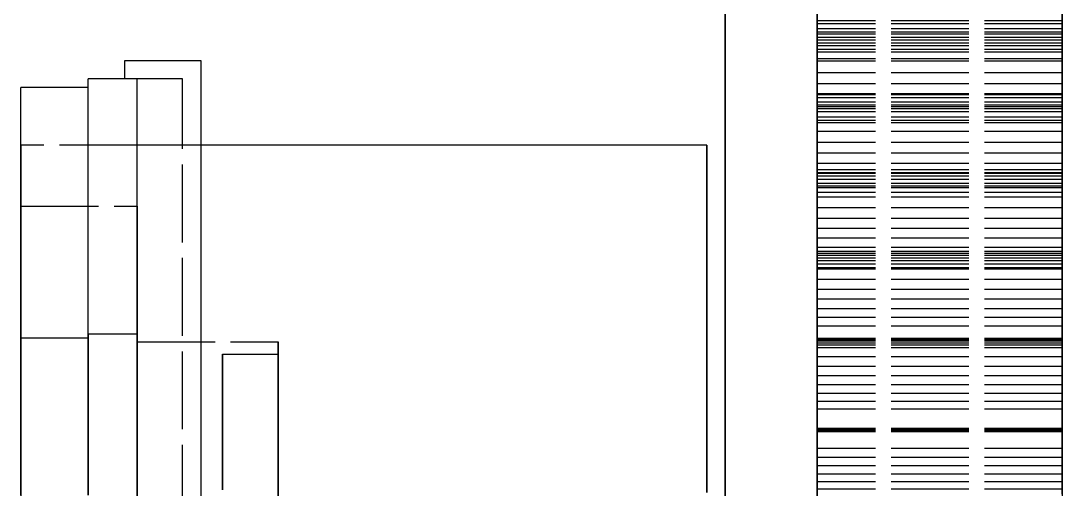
# Model space of a CAD drawing. Header units: millimetres. Extents: x -13 to 276, y -50 to 157.
# Drawn here: x 83.88 to 100.88, y 21.19 to 28.83 of the extents above; entities that cross this region are included whole.
import ezdxf

# ---------------------------------------------------------------- set-up
doc = ezdxf.new("R2010")
doc.units = ezdxf.units.MM
doc.linetypes.add('DASHED', pattern=[1.524, 1.27, -0.254])
doc.layers.add('HIDDEN', color=8, linetype='DASHED')
doc.layers.add('VISIBLE', color=7, linetype='CONTINUOUS')

msp = doc.modelspace()

# ---------------------------------------------------------------- linework, layer by layer
at = {"layer": 'HIDDEN'}
for points in [[(96.875, 29.30571), (96.875, 28.69857), (96.875, 28.09143), (96.875, 27.48429), (96.875, 26.87714), (96.875, 26.27), (96.875, 25.66286), (96.875, 25.05571), (96.875, 24.44857), (96.875, 23.84143), (96.875, 23.23429), (96.875, 22.62714), (96.875, 22.02), (96.875, 21.41286), (96.875, 20.80571)], [(96.875, 29.26405), (96.875, 28.56563), (96.875, 27.86722), (96.875, 27.16881), (96.875, 26.4704), (96.875, 25.77198), (96.875, 25.07357), (96.875, 24.37516), (96.875, 23.67675), (96.875, 22.97833), (96.875, 22.27992), (96.875, 21.58151), (96.875, 20.8831)], [(100.875, 29.30571), (100.875, 28.69857), (100.875, 28.09143), (100.875, 27.48429), (100.875, 26.87714), (100.875, 26.27), (100.875, 25.66286), (100.875, 25.05571), (100.875, 24.44857), (100.875, 23.84143), (100.875, 23.23429), (100.875, 22.62714), (100.875, 22.02), (100.875, 21.41286), (100.875, 20.80571)], [(95.375, 28.97833), (95.375, 28.21643), (95.375, 27.45452), (95.375, 26.69262), (95.375, 25.93071), (95.375, 25.16881), (95.375, 24.4069), (95.375, 23.645), (95.375, 22.8831), (95.375, 22.12119), (95.375, 21.35929), (95.375, 20.59738)], [(96.875, 29.01882), (96.875, 28.83029)], [(96.875, 21.10929), (96.875, 21.41286), (96.875, 21.71643), (96.875, 22.02), (96.875, 22.32357), (96.875, 22.62714), (96.875, 22.93071), (96.875, 23.23429), (96.875, 23.53786), (96.875, 23.84143), (96.875, 24.145), (96.875, 24.44857), (96.875, 24.75214), (96.875, 25.05571), (96.875, 25.35929), (96.875, 25.66286), (96.875, 25.96643), (96.875, 26.27), (96.875, 26.57357), (96.875, 26.87714), (96.875, 27.18071), (96.875, 27.48429), (96.875, 27.78786), (96.875, 28.09143), (96.875, 28.395), (96.875, 28.69857), (96.875, 29.00214)], [(96.875, 20.8831), (96.875, 21.2323), (96.875, 21.58151), (96.875, 21.93071), (96.875, 22.27992), (96.875, 22.62913), (96.875, 22.97833), (96.875, 23.32754), (96.875, 23.67675), (96.875, 24.02595), (96.875, 24.37516), (96.875, 24.72437), (96.875, 25.07357), (96.875, 25.42278), (96.875, 25.77198), (96.875, 26.12119), (96.875, 26.4704), (96.875, 26.8196), (96.875, 27.16881), (96.875, 27.51802), (96.875, 27.86722), (96.875, 28.21643), (96.875, 28.56563), (96.875, 28.91484)], [(100.875, 29.01882), (100.875, 28.83029)], [(100.875, 21.10929), (100.875, 21.41286), (100.875, 21.71643), (100.875, 22.02), (100.875, 22.32357), (100.875, 22.62714), (100.875, 22.93071), (100.875, 23.23429), (100.875, 23.53786), (100.875, 23.84143), (100.875, 24.145), (100.875, 24.44857), (100.875, 24.75214), (100.875, 25.05571), (100.875, 25.35929), (100.875, 25.66286), (100.875, 25.96643), (100.875, 26.27), (100.875, 26.57357), (100.875, 26.87714), (100.875, 27.18071), (100.875, 27.48429), (100.875, 27.78786), (100.875, 28.09143), (100.875, 28.395), (100.875, 28.69857), (100.875, 29.00214)], [(96.875, 28.64629), (96.875, 28.83029)], [(96.875, 28.83029), (96.875, 28.64629)], [(100.875, 28.83029), (96.875, 28.83029)], [(96.875, 28.55626), (96.875, 28.78262)], [(96.875, 28.78262), (96.875, 28.69889)], [(96.875, 28.69889), (96.875, 28.78262)], [(96.875, 28.78262), (96.875, 28.55626)], [(100.875, 28.78262), (96.875, 28.78262)], [(100.875, 28.78262), (96.875, 28.78262)], [(100.875, 28.64629), (100.875, 28.83029)], [(100.875, 28.83029), (100.875, 28.64629)], [(100.875, 28.55626), (100.875, 28.78262)], [(100.875, 28.78262), (100.875, 28.69889)], [(100.875, 28.69889), (100.875, 28.78262)], [(100.875, 28.78262), (100.875, 28.55626)], [(96.875, 28.69889), (96.875, 28.61065)], [(96.875, 28.61065), (96.875, 28.69889)], [(100.875, 28.69889), (96.875, 28.69889)], [(100.875, 28.69889), (96.875, 28.69889)], [(96.875, 28.46733), (96.875, 28.64629)], [(96.875, 28.64629), (96.875, 28.46733)], [(100.875, 28.64629), (96.875, 28.64629)], [(100.875, 28.64629), (96.875, 28.64629)], [(96.875, 28.61065), (96.875, 28.51776)], [(96.875, 28.51776), (96.875, 28.61065)], [(100.875, 28.61065), (96.875, 28.61065)], [(100.875, 28.61065), (96.875, 28.61065)], [(100.875, 28.69889), (100.875, 28.61065)], [(100.875, 28.61065), (100.875, 28.69889)], [(100.875, 28.46733), (100.875, 28.64629)], [(100.875, 28.64629), (100.875, 28.46733)], [(100.875, 28.61065), (100.875, 28.51776)], [(100.875, 28.51776), (100.875, 28.61065)], [(96.875, 28.36138), (96.875, 28.55626)], [(96.875, 28.55626), (96.875, 28.36138)], [(100.875, 28.55626), (96.875, 28.55626)], [(100.875, 28.55626), (96.875, 28.55626)], [(96.875, 28.51776), (96.875, 28.42003)], [(96.875, 28.42003), (96.875, 28.51776)], [(100.875, 28.51776), (96.875, 28.51776)], [(100.875, 28.51776), (96.875, 28.51776)], [(96.875, 28.20878), (96.875, 28.46733)], [(96.875, 28.46733), (96.875, 28.20878)], [(100.875, 28.46733), (96.875, 28.46733)], [(100.875, 28.46733), (96.875, 28.46733)], [(96.875, 28.42003), (96.875, 28.31717)], [(96.875, 28.31717), (96.875, 28.42003)], [(100.875, 28.42003), (96.875, 28.42003)], [(100.875, 28.42003), (96.875, 28.42003)], [(100.875, 28.36138), (100.875, 28.55626)], [(100.875, 28.55626), (100.875, 28.36138)], [(100.875, 28.51776), (100.875, 28.42003)], [(100.875, 28.42003), (100.875, 28.51776)], [(100.875, 28.20878), (100.875, 28.46733)], [(100.875, 28.46733), (100.875, 28.20878)], [(100.875, 28.42003), (100.875, 28.31717)], [(100.875, 28.31717), (100.875, 28.42003)], [(96.875, 28.17058), (96.875, 28.36138)], [(96.875, 28.36138), (96.875, 28.17058)], [(100.875, 28.36138), (96.875, 28.36138)], [(100.875, 28.36138), (96.875, 28.36138)], [(96.875, 28.31717), (96.875, 28.20878)], [(96.875, 28.20878), (96.875, 28.31717)], [(100.875, 28.31717), (96.875, 28.31717)], [(100.875, 28.31717), (96.875, 28.31717)], [(100.875, 28.17058), (100.875, 28.36138)], [(100.875, 28.36138), (100.875, 28.17058)], [(100.875, 28.31717), (100.875, 28.20878)], [(100.875, 28.20878), (100.875, 28.31717)], [(85.575, 28.185), (86.815, 28.185)], [(85.575, 27.885), (85.575, 28.185)], [(86.815, 28.185), (86.815, 20.645)], [(100.875, 28.20878), (96.875, 28.20878)], [(100.875, 28.20878), (96.875, 28.20878)], [(96.875, 27.98412), (96.875, 28.17058)], [(96.875, 28.17058), (96.875, 27.98412)], [(100.875, 28.17058), (96.875, 28.17058)], [(100.875, 28.17058), (96.875, 28.17058)], [(100.875, 27.98412), (100.875, 28.17058)], [(100.875, 28.17058), (100.875, 27.98412)], [(84.975, 23.71987), (84.975, 27.885)], [(85.775, 27.885), (84.975, 27.885)], [(86.515, 27.885), (85.575, 27.885)], [(85.775, 27.885), (85.575, 27.885)], [(85.775, 23.71987), (85.775, 27.885)], [(86.515, 20.645), (86.515, 27.885)], [(86.515, 20.645), (86.515, 27.885)], [(96.875, 27.80232), (96.875, 27.98412)], [(96.875, 27.98412), (96.875, 27.80232)], [(100.875, 27.98412), (96.875, 27.98412)], [(100.875, 27.98412), (96.875, 27.98412)], [(100.875, 27.80232), (100.875, 27.98412)], [(100.875, 27.98412), (100.875, 27.80232)], [(83.875, 23.65702), (83.875, 27.745)], [(84.975, 27.745), (83.875, 27.745)], [(84.975, 23.65702), (84.975, 27.745)], [(84.975, 23.65702), (84.975, 27.745)], [(96.875, 27.62558), (96.875, 27.80232)], [(96.875, 27.80232), (96.875, 27.62558)], [(100.875, 27.80232), (96.875, 27.80232)], [(100.875, 27.80232), (96.875, 27.80232)], [(100.875, 27.62558), (100.875, 27.80232)], [(100.875, 27.80232), (100.875, 27.62558)], [(96.875, 27.3942), (96.875, 27.64249)], [(96.875, 27.64249), (96.875, 27.57647)], [(96.875, 27.57647), (96.875, 27.64249)], [(96.875, 27.64249), (96.875, 27.3942)], [(100.875, 27.64249), (96.875, 27.64249)], [(100.875, 27.64249), (96.875, 27.64249)], [(96.875, 27.45447), (96.875, 27.62558)], [(96.875, 27.62558), (96.875, 27.45447)], [(100.875, 27.62558), (96.875, 27.62558)], [(100.875, 27.62558), (96.875, 27.62558)], [(96.875, 27.57647), (96.875, 27.50554)], [(96.875, 27.50554), (96.875, 27.57647)], [(100.875, 27.57647), (96.875, 27.57647)], [(100.875, 27.57647), (96.875, 27.57647)], [(100.875, 27.3942), (100.875, 27.64249)], [(100.875, 27.64249), (100.875, 27.57647)], [(100.875, 27.57647), (100.875, 27.64249)], [(100.875, 27.64249), (100.875, 27.3942)], [(100.875, 27.45447), (100.875, 27.62558)], [(100.875, 27.62558), (100.875, 27.45447)], [(100.875, 27.57647), (100.875, 27.50554)], [(100.875, 27.50554), (100.875, 27.57647)], [(96.875, 27.50554), (96.875, 27.42952)], [(96.875, 27.42952), (96.875, 27.50554)], [(100.875, 27.50554), (96.875, 27.50554)], [(100.875, 27.50554), (96.875, 27.50554)], [(96.875, 27.1683), (96.875, 27.45447)], [(96.875, 27.45447), (96.875, 27.1683)], [(100.875, 27.45447), (96.875, 27.45447)], [(100.875, 27.45447), (96.875, 27.45447)], [(96.875, 27.42952), (96.875, 27.34821)], [(96.875, 27.34821), (96.875, 27.42952)], [(100.875, 27.42952), (96.875, 27.42952)], [(100.875, 27.42952), (96.875, 27.42952)], [(96.875, 27.20624), (96.875, 27.3942)], [(96.875, 27.3942), (96.875, 27.20624)], [(100.875, 27.3942), (96.875, 27.3942)], [(100.875, 27.3942), (96.875, 27.3942)], [(100.875, 27.50554), (100.875, 27.42952)], [(100.875, 27.42952), (100.875, 27.50554)], [(100.875, 27.1683), (100.875, 27.45447)], [(100.875, 27.45447), (100.875, 27.1683)], [(100.875, 27.42952), (100.875, 27.34821)], [(100.875, 27.34821), (100.875, 27.42952)], [(100.875, 27.20624), (100.875, 27.3942)], [(100.875, 27.3942), (100.875, 27.20624)], [(96.875, 27.34821), (96.875, 27.26129)], [(96.875, 27.26129), (96.875, 27.34821)], [(100.875, 27.34821), (96.875, 27.34821)], [(100.875, 27.34821), (96.875, 27.34821)], [(96.875, 27.26129), (96.875, 27.1683)], [(96.875, 27.1683), (96.875, 27.26129)], [(100.875, 27.26129), (96.875, 27.26129)], [(100.875, 27.26129), (96.875, 27.26129)], [(96.875, 27.0228), (96.875, 27.20624)], [(96.875, 27.20624), (96.875, 27.0228)], [(100.875, 27.20624), (96.875, 27.20624)], [(100.875, 27.20624), (96.875, 27.20624)], [(100.875, 27.34821), (100.875, 27.26129)], [(100.875, 27.26129), (100.875, 27.34821)], [(100.875, 27.26129), (100.875, 27.1683)], [(100.875, 27.1683), (100.875, 27.26129)], [(100.875, 27.0228), (100.875, 27.20624)], [(100.875, 27.20624), (100.875, 27.0228)], [(100.875, 27.1683), (96.875, 27.1683)], [(100.875, 27.1683), (96.875, 27.1683)], [(96.875, 26.84415), (96.875, 27.0228)], [(96.875, 27.0228), (96.875, 26.84415)], [(100.875, 27.0228), (96.875, 27.0228)], [(100.875, 27.0228), (96.875, 27.0228)], [(100.875, 26.84415), (100.875, 27.0228)], [(100.875, 27.0228), (100.875, 26.84415)], [(83.875, 26.805), (83.875, 26.45071), (83.875, 26.09643), (83.875, 25.74214), (83.875, 25.38786), (83.875, 25.03357), (83.875, 24.67929), (83.875, 24.325), (83.875, 23.97071), (83.875, 23.61643), (83.875, 23.26214), (83.875, 22.90786), (83.875, 22.55357), (83.875, 22.19929), (83.875, 21.845), (83.875, 21.49071), (83.875, 21.13643)], [(85.775, 26.805), (83.875, 26.805)], [(86.815, 26.805), (86.515, 26.805)], [(95.075, 26.805), (95.075, 26.45071), (95.075, 26.09643), (95.075, 25.74214), (95.075, 25.38786), (95.075, 25.03357), (95.075, 24.67929), (95.075, 24.325), (95.075, 23.97071), (95.075, 23.61643), (95.075, 23.26214), (95.075, 22.90786), (95.075, 22.55357), (95.075, 22.19929), (95.075, 21.845), (95.075, 21.49071), (95.075, 21.13643)], [(96.875, 26.67062), (96.875, 26.84415)], [(96.875, 26.84415), (96.875, 26.67062)], [(100.875, 26.84415), (96.875, 26.84415)], [(100.875, 26.84415), (96.875, 26.84415)], [(100.875, 26.67062), (100.875, 26.84415)], [(100.875, 26.84415), (100.875, 26.67062)], [(96.875, 26.50266), (96.875, 26.67062)], [(96.875, 26.67062), (96.875, 26.50266)], [(100.875, 26.67062), (96.875, 26.67062)], [(100.875, 26.67062), (96.875, 26.67062)], [(100.875, 26.50266), (100.875, 26.67062)], [(100.875, 26.67062), (100.875, 26.50266)], [(96.875, 26.34086), (96.875, 26.50266)], [(96.875, 26.50266), (96.875, 26.34086)], [(100.875, 26.50266), (96.875, 26.50266)], [(100.875, 26.50266), (96.875, 26.50266)], [(96.875, 26.13189), (96.875, 26.40001)], [(96.875, 26.40001), (96.875, 26.35225)], [(96.875, 26.35225), (96.875, 26.40001)], [(96.875, 26.40001), (96.875, 26.13189)], [(100.875, 26.40001), (96.875, 26.40001)], [(100.875, 26.40001), (96.875, 26.40001)], [(96.875, 26.35225), (96.875, 26.29923)], [(96.875, 26.29923), (96.875, 26.35225)], [(100.875, 26.35225), (96.875, 26.35225)], [(100.875, 26.35225), (96.875, 26.35225)], [(100.875, 26.34086), (100.875, 26.50266)], [(100.875, 26.50266), (100.875, 26.34086)], [(100.875, 26.13189), (100.875, 26.40001)], [(100.875, 26.40001), (100.875, 26.35225)], [(100.875, 26.35225), (100.875, 26.40001)], [(100.875, 26.40001), (100.875, 26.13189)], [(100.875, 26.35225), (100.875, 26.29923)], [(100.875, 26.29923), (100.875, 26.35225)], [(96.875, 26.0295), (96.875, 26.34086)], [(96.875, 26.34086), (96.875, 26.0295)], [(100.875, 26.34086), (96.875, 26.34086)], [(100.875, 26.34086), (96.875, 26.34086)], [(96.875, 26.29923), (96.875, 26.24074)], [(96.875, 26.24074), (96.875, 26.29923)], [(100.875, 26.29923), (96.875, 26.29923)], [(100.875, 26.29923), (96.875, 26.29923)], [(96.875, 26.24074), (96.875, 26.17655)], [(96.875, 26.17655), (96.875, 26.24074)], [(100.875, 26.24074), (96.875, 26.24074)], [(100.875, 26.24074), (96.875, 26.24074)], [(100.875, 26.0295), (100.875, 26.34086)], [(100.875, 26.34086), (100.875, 26.0295)], [(100.875, 26.29923), (100.875, 26.24074)], [(100.875, 26.24074), (100.875, 26.29923)], [(100.875, 26.24074), (100.875, 26.17655)], [(100.875, 26.17655), (100.875, 26.24074)], [(96.875, 26.17655), (96.875, 26.10631)], [(96.875, 26.10631), (96.875, 26.17655)], [(100.875, 26.17655), (96.875, 26.17655)], [(100.875, 26.17655), (96.875, 26.17655)], [(96.875, 25.95246), (96.875, 26.13189)], [(96.875, 26.13189), (96.875, 25.95246)], [(100.875, 26.13189), (96.875, 26.13189)], [(100.875, 26.13189), (96.875, 26.13189)], [(96.875, 26.10631), (96.875, 26.0295)], [(96.875, 26.0295), (96.875, 26.10631)], [(100.875, 26.10631), (96.875, 26.10631)], [(100.875, 26.10631), (96.875, 26.10631)], [(100.875, 26.0295), (96.875, 26.0295)], [(100.875, 26.0295), (96.875, 26.0295)], [(100.875, 26.17655), (100.875, 26.10631)], [(100.875, 26.10631), (100.875, 26.17655)], [(100.875, 25.95246), (100.875, 26.13189)], [(100.875, 26.13189), (100.875, 25.95246)], [(100.875, 26.10631), (100.875, 26.0295)], [(100.875, 26.0295), (100.875, 26.10631)], [(96.875, 25.77794), (96.875, 25.95246)], [(96.875, 25.95246), (96.875, 25.77794)], [(100.875, 25.95246), (96.875, 25.95246)], [(100.875, 25.95246), (96.875, 25.95246)], [(100.875, 25.77794), (100.875, 25.95246)], [(100.875, 25.95246), (100.875, 25.77794)], [(83.875, 21.12817), (83.875, 21.28944), (83.875, 21.45071), (83.875, 21.61198), (83.875, 21.77325), (83.875, 21.93452), (83.875, 22.09579), (83.875, 22.25706), (83.875, 22.41833), (83.875, 22.5796), (83.875, 22.74087), (83.875, 22.90214), (83.875, 23.06341), (83.875, 23.22468), (83.875, 23.38595), (83.875, 23.54722), (83.875, 23.70849), (83.875, 23.86976), (83.875, 24.03103), (83.875, 24.1923), (83.875, 24.35357), (83.875, 24.51484), (83.875, 24.67611), (83.875, 24.83738), (83.875, 24.99865), (83.875, 25.15992), (83.875, 25.32119), (83.875, 25.48246), (83.875, 25.64373), (83.875, 25.805)], [(83.875, 25.805), (83.875, 25.48246), (83.875, 25.15992), (83.875, 24.83738), (83.875, 24.51484), (83.875, 24.1923), (83.875, 23.86976), (83.875, 23.54722), (83.875, 23.22468), (83.875, 22.90214), (83.875, 22.5796), (83.875, 22.25706), (83.875, 21.93452), (83.875, 21.61198), (83.875, 21.28944), (83.875, 20.9669)], [(83.875, 25.805), (85.775, 25.805)], [(85.775, 21.12817), (85.775, 21.28944), (85.775, 21.45071), (85.775, 21.61198), (85.775, 21.77325), (85.775, 21.93452), (85.775, 22.09579), (85.775, 22.25706), (85.775, 22.41833), (85.775, 22.5796), (85.775, 22.74087), (85.775, 22.90214), (85.775, 23.06341), (85.775, 23.22468), (85.775, 23.38595), (85.775, 23.54722), (85.775, 23.70849), (85.775, 23.86976), (85.775, 24.03103), (85.775, 24.1923), (85.775, 24.35357), (85.775, 24.51484), (85.775, 24.67611), (85.775, 24.83738), (85.775, 24.99865), (85.775, 25.15992), (85.775, 25.32119), (85.775, 25.48246), (85.775, 25.64373), (85.775, 25.805)], [(85.775, 25.805), (85.775, 25.48246), (85.775, 25.15992), (85.775, 24.83738), (85.775, 24.51484), (85.775, 24.1923), (85.775, 23.86976), (85.775, 23.54722), (85.775, 23.22468), (85.775, 22.90214), (85.775, 22.5796), (85.775, 22.25706), (85.775, 21.93452), (85.775, 21.61198), (85.775, 21.28944), (85.775, 20.9669)], [(96.875, 25.60862), (96.875, 25.77794)], [(96.875, 25.77794), (96.875, 25.60862)], [(100.875, 25.77794), (96.875, 25.77794)], [(100.875, 25.77794), (96.875, 25.77794)], [(100.875, 25.60862), (100.875, 25.77794)], [(100.875, 25.77794), (100.875, 25.60862)], [(96.875, 25.44486), (96.875, 25.60862)], [(96.875, 25.60862), (96.875, 25.44486)], [(100.875, 25.60862), (96.875, 25.60862)], [(100.875, 25.60862), (96.875, 25.60862)], [(100.875, 25.44486), (100.875, 25.60862)], [(100.875, 25.60862), (100.875, 25.44486)], [(96.875, 25.2871), (96.875, 25.44486)], [(96.875, 25.44486), (96.875, 25.2871)], [(100.875, 25.44486), (96.875, 25.44486)], [(100.875, 25.44486), (96.875, 25.44486)], [(100.875, 25.2871), (100.875, 25.44486)], [(100.875, 25.44486), (100.875, 25.2871)], [(96.875, 25.13599), (96.875, 25.2871)], [(96.875, 25.2871), (96.875, 25.13599)], [(100.875, 25.2871), (96.875, 25.2871)], [(100.875, 25.2871), (96.875, 25.2871)], [(100.875, 25.13599), (100.875, 25.2871)], [(100.875, 25.2871), (100.875, 25.13599)], [(96.875, 24.80211), (96.875, 25.13599)], [(96.875, 25.13599), (96.875, 24.80211)], [(100.875, 25.13599), (96.875, 25.13599)], [(100.875, 25.13599), (96.875, 25.13599)], [(96.875, 24.78011), (96.875, 25.06578)], [(96.875, 25.06578), (96.875, 25.03669)], [(96.875, 25.03669), (96.875, 25.06578)], [(96.875, 25.06578), (96.875, 24.78011)], [(100.875, 25.06578), (96.875, 25.06578)], [(100.875, 25.06578), (96.875, 25.06578)], [(96.875, 25.03669), (96.875, 25.00202)], [(96.875, 25.00202), (96.875, 25.03669)], [(100.875, 25.03669), (96.875, 25.03669)], [(100.875, 25.03669), (96.875, 25.03669)], [(96.875, 25.00202), (96.875, 24.96156)], [(96.875, 24.96156), (96.875, 25.00202)], [(100.875, 25.00202), (96.875, 25.00202)], [(100.875, 25.00202), (96.875, 25.00202)], [(100.875, 24.80211), (100.875, 25.13599)], [(100.875, 25.13599), (100.875, 24.80211)], [(100.875, 24.78011), (100.875, 25.06578)], [(100.875, 25.06578), (100.875, 25.03669)], [(100.875, 25.03669), (100.875, 25.06578)], [(100.875, 25.06578), (100.875, 24.78011)], [(100.875, 25.03669), (100.875, 25.00202)], [(100.875, 25.00202), (100.875, 25.03669)], [(100.875, 25.00202), (100.875, 24.96156)], [(100.875, 24.96156), (100.875, 25.00202)], [(96.875, 24.96156), (96.875, 24.91504)], [(96.875, 24.91504), (96.875, 24.96156)], [(100.875, 24.96156), (96.875, 24.96156)], [(100.875, 24.96156), (96.875, 24.96156)], [(96.875, 24.91504), (96.875, 24.86208)], [(96.875, 24.86208), (96.875, 24.91504)], [(100.875, 24.91504), (96.875, 24.91504)], [(100.875, 24.91504), (96.875, 24.91504)], [(96.875, 24.86208), (96.875, 24.80211)], [(96.875, 24.80211), (96.875, 24.86208)], [(100.875, 24.86208), (96.875, 24.86208)], [(100.875, 24.86208), (96.875, 24.86208)], [(100.875, 24.96156), (100.875, 24.91504)], [(100.875, 24.91504), (100.875, 24.96156)], [(100.875, 24.91504), (100.875, 24.86208)], [(100.875, 24.86208), (100.875, 24.91504)], [(100.875, 24.86208), (100.875, 24.80211)], [(100.875, 24.80211), (100.875, 24.86208)], [(100.875, 24.80211), (96.875, 24.80211)], [(100.875, 24.80211), (96.875, 24.80211)], [(96.875, 24.61074), (96.875, 24.78011)], [(96.875, 24.78011), (96.875, 24.61074)], [(100.875, 24.78011), (96.875, 24.78011)], [(100.875, 24.78011), (96.875, 24.78011)], [(100.875, 24.61074), (100.875, 24.78011)], [(100.875, 24.78011), (100.875, 24.61074)], [(96.875, 24.44664), (96.875, 24.61074)], [(96.875, 24.61074), (96.875, 24.44664)], [(100.875, 24.61074), (96.875, 24.61074)], [(100.875, 24.61074), (96.875, 24.61074)], [(100.875, 24.44664), (100.875, 24.61074)], [(100.875, 24.61074), (100.875, 24.44664)], [(96.875, 24.2881), (96.875, 24.44664)], [(96.875, 24.44664), (96.875, 24.2881)], [(100.875, 24.44664), (96.875, 24.44664)], [(100.875, 24.44664), (96.875, 24.44664)], [(100.875, 24.2881), (100.875, 24.44664)], [(100.875, 24.44664), (100.875, 24.2881)], [(96.875, 24.13549), (96.875, 24.2881)], [(96.875, 24.2881), (96.875, 24.13549)], [(100.875, 24.2881), (96.875, 24.2881)], [(100.875, 24.2881), (96.875, 24.2881)], [(100.875, 24.13549), (100.875, 24.2881)], [(100.875, 24.2881), (100.875, 24.13549)], [(96.875, 23.98928), (96.875, 24.13549)], [(96.875, 24.13549), (96.875, 23.98928)], [(100.875, 24.13549), (96.875, 24.13549)], [(100.875, 24.13549), (96.875, 24.13549)], [(96.875, 23.85015), (96.875, 23.98928)], [(96.875, 23.98928), (96.875, 23.85015)], [(100.875, 23.98928), (96.875, 23.98928)], [(100.875, 23.98928), (96.875, 23.98928)], [(100.875, 23.98928), (100.875, 24.13549)], [(100.875, 24.13549), (100.875, 23.98928)], [(100.875, 23.85015), (100.875, 23.98928)], [(100.875, 23.98928), (100.875, 23.85015)], [(96.875, 23.49659), (96.875, 23.85015)], [(96.875, 23.85015), (96.875, 23.49659)], [(100.875, 23.85015), (96.875, 23.85015)], [(100.875, 23.85015), (96.875, 23.85015)], [(100.875, 23.49659), (100.875, 23.85015)], [(100.875, 23.85015), (100.875, 23.49659)], [(84.975, 23.65702), (83.875, 23.65702)], [(83.875, 23.65702), (83.875, 23.37191), (83.875, 23.0868), (83.875, 22.80169), (83.875, 22.51658), (83.875, 22.23146), (83.875, 21.94635), (83.875, 21.66124), (83.875, 21.37613), (83.875, 21.09102)], [(83.875, 21.09102), (83.875, 21.37613), (83.875, 21.66124), (83.875, 21.94635), (83.875, 22.23146), (83.875, 22.51658), (83.875, 22.80169), (83.875, 23.0868), (83.875, 23.37191), (83.875, 23.65702)], [(84.975, 23.65702), (83.875, 23.65702)], [(85.775, 23.71987), (84.975, 23.71987)], [(84.975, 23.71987), (84.975, 23.43202), (84.975, 23.14416), (84.975, 22.85631), (84.975, 22.56845), (84.975, 22.2806), (84.975, 21.99274), (84.975, 21.70489), (84.975, 21.41703), (84.975, 21.12918)], [(84.975, 21.12918), (84.975, 21.41703), (84.975, 21.70489), (84.975, 21.99274), (84.975, 22.2806), (84.975, 22.56845), (84.975, 22.85631), (84.975, 23.14416), (84.975, 23.43202), (84.975, 23.71987)], [(85.775, 23.71987), (84.975, 23.71987)], [(84.975, 23.65702), (84.975, 23.37191), (84.975, 23.0868), (84.975, 22.80169), (84.975, 22.51658), (84.975, 22.23146), (84.975, 21.94635), (84.975, 21.66124), (84.975, 21.37613), (84.975, 21.09102)], [(84.975, 21.09102), (84.975, 21.37613), (84.975, 21.66124), (84.975, 21.94635), (84.975, 22.23146), (84.975, 22.51658), (84.975, 22.80169), (84.975, 23.0868), (84.975, 23.37191), (84.975, 23.65702)], [(85.775, 23.71987), (85.775, 23.43202), (85.775, 23.14416), (85.775, 22.85631), (85.775, 22.56845), (85.775, 22.2806), (85.775, 21.99274), (85.775, 21.70489), (85.775, 21.41703), (85.775, 21.12918)], [(85.775, 21.12918), (85.775, 21.41703), (85.775, 21.70489), (85.775, 21.99274), (85.775, 22.2806), (85.775, 22.56845), (85.775, 22.85631), (85.775, 23.14416), (85.775, 23.43202), (85.775, 23.71987)], [(96.875, 23.3504), (96.875, 23.65116)], [(96.875, 23.65116), (96.875, 23.64099)], [(96.875, 23.64099), (96.875, 23.65116)], [(96.875, 23.65116), (96.875, 23.3504)], [(100.875, 23.65116), (96.875, 23.65116)], [(100.875, 23.65116), (96.875, 23.65116)], [(96.875, 23.64099), (96.875, 23.62498)], [(96.875, 23.62498), (96.875, 23.64099)], [(100.875, 23.64099), (96.875, 23.64099)], [(100.875, 23.64099), (96.875, 23.64099)], [(100.875, 23.3504), (100.875, 23.65116)], [(100.875, 23.65116), (100.875, 23.64099)], [(100.875, 23.64099), (100.875, 23.65116)], [(100.875, 23.65116), (100.875, 23.3504)], [(100.875, 23.64099), (100.875, 23.62498)], [(100.875, 23.62498), (100.875, 23.64099)], [(85.775, 21.07119), (85.775, 21.19738), (85.775, 21.32357), (85.775, 21.44976), (85.775, 21.57595), (85.775, 21.70214), (85.775, 21.82833), (85.775, 21.95452), (85.775, 22.08071), (85.775, 22.2069), (85.775, 22.3331), (85.775, 22.45929), (85.775, 22.58548), (85.775, 22.71167), (85.775, 22.83786), (85.775, 22.96405), (85.775, 23.09024), (85.775, 23.21643), (85.775, 23.34262), (85.775, 23.46881), (85.775, 23.595)], [(85.775, 23.595), (85.775, 23.34262), (85.775, 23.09024), (85.775, 22.83786), (85.775, 22.58548), (85.775, 22.3331), (85.775, 22.08071), (85.775, 21.82833), (85.775, 21.57595), (85.775, 21.32357), (85.775, 21.07119)], [(85.775, 23.595), (88.075, 23.595)], [(88.075, 21.07119), (88.075, 21.19738), (88.075, 21.32357), (88.075, 21.44976), (88.075, 21.57595), (88.075, 21.70214), (88.075, 21.82833), (88.075, 21.95452), (88.075, 22.08071), (88.075, 22.2069), (88.075, 22.3331), (88.075, 22.45929), (88.075, 22.58548), (88.075, 22.71167), (88.075, 22.83786), (88.075, 22.96405), (88.075, 23.09024), (88.075, 23.21643), (88.075, 23.34262), (88.075, 23.46881), (88.075, 23.595)], [(88.075, 23.595), (88.075, 23.34262), (88.075, 23.09024), (88.075, 22.83786), (88.075, 22.58548), (88.075, 22.3331), (88.075, 22.08071), (88.075, 21.82833), (88.075, 21.57595), (88.075, 21.32357), (88.075, 21.07119)], [(96.875, 23.62498), (96.875, 23.6029)], [(96.875, 23.6029), (96.875, 23.62498)], [(100.875, 23.62498), (96.875, 23.62498)], [(100.875, 23.62498), (96.875, 23.62498)], [(96.875, 23.6029), (96.875, 23.57444)], [(96.875, 23.57444), (96.875, 23.6029)], [(100.875, 23.6029), (96.875, 23.6029)], [(100.875, 23.6029), (96.875, 23.6029)], [(96.875, 23.57444), (96.875, 23.53921)], [(96.875, 23.53921), (96.875, 23.57444)], [(100.875, 23.57444), (96.875, 23.57444)], [(100.875, 23.57444), (96.875, 23.57444)], [(96.875, 23.53921), (96.875, 23.49659)], [(96.875, 23.49659), (96.875, 23.53921)], [(100.875, 23.53921), (96.875, 23.53921)], [(100.875, 23.53921), (96.875, 23.53921)], [(100.875, 23.49659), (96.875, 23.49659)], [(100.875, 23.49659), (96.875, 23.49659)], [(100.875, 23.62498), (100.875, 23.6029)], [(100.875, 23.6029), (100.875, 23.62498)], [(100.875, 23.6029), (100.875, 23.57444)], [(100.875, 23.57444), (100.875, 23.6029)], [(100.875, 23.57444), (100.875, 23.53921)], [(100.875, 23.53921), (100.875, 23.57444)], [(100.875, 23.53921), (100.875, 23.49659)], [(100.875, 23.49659), (100.875, 23.53921)], [(87.165, 21.18071), (87.165, 21.30373), (87.165, 21.42675), (87.165, 21.54976), (87.165, 21.67278), (87.165, 21.79579), (87.165, 21.91881), (87.165, 22.04183), (87.165, 22.16484), (87.165, 22.28786), (87.165, 22.41087), (87.165, 22.53389), (87.165, 22.6569), (87.165, 22.77992), (87.165, 22.90294), (87.165, 23.02595), (87.165, 23.14897), (87.165, 23.27198), (87.165, 23.395)], [(87.165, 23.395), (87.165, 23.14897), (87.165, 22.90294), (87.165, 22.6569), (87.165, 22.41087), (87.165, 22.16484), (87.165, 21.91881), (87.165, 21.67278), (87.165, 21.42675), (87.165, 21.18071)], [(87.165, 23.395), (88.075, 23.395)], [(88.075, 21.18071), (88.075, 21.30373), (88.075, 21.42675), (88.075, 21.54976), (88.075, 21.67278), (88.075, 21.79579), (88.075, 21.91881), (88.075, 22.04183), (88.075, 22.16484), (88.075, 22.28786), (88.075, 22.41087), (88.075, 22.53389), (88.075, 22.6569), (88.075, 22.77992), (88.075, 22.90294), (88.075, 23.02595), (88.075, 23.14897), (88.075, 23.27198), (88.075, 23.395)], [(88.075, 23.395), (88.075, 23.14897), (88.075, 22.90294), (88.075, 22.6569), (88.075, 22.41087), (88.075, 22.16484), (88.075, 21.91881), (88.075, 21.67278), (88.075, 21.42675), (88.075, 21.18071)], [(96.875, 23.19253), (96.875, 23.3504)], [(96.875, 23.3504), (96.875, 23.19253)], [(100.875, 23.3504), (96.875, 23.3504)], [(100.875, 23.3504), (96.875, 23.3504)], [(100.875, 23.19253), (100.875, 23.3504)], [(100.875, 23.3504), (100.875, 23.19253)], [(96.875, 23.04024), (96.875, 23.19253)], [(96.875, 23.19253), (96.875, 23.04024)], [(100.875, 23.19253), (96.875, 23.19253)], [(100.875, 23.19253), (96.875, 23.19253)], [(100.875, 23.04024), (100.875, 23.19253)], [(100.875, 23.19253), (100.875, 23.04024)], [(96.875, 22.89383), (96.875, 23.04024)], [(96.875, 23.04024), (96.875, 22.89383)], [(100.875, 23.04024), (96.875, 23.04024)], [(100.875, 23.04024), (96.875, 23.04024)], [(100.875, 22.89383), (100.875, 23.04024)], [(100.875, 23.04024), (100.875, 22.89383)], [(96.875, 22.75367), (96.875, 22.89383)], [(96.875, 22.89383), (96.875, 22.75367)], [(100.875, 22.89383), (96.875, 22.89383)], [(100.875, 22.89383), (96.875, 22.89383)], [(100.875, 22.75367), (100.875, 22.89383)], [(100.875, 22.89383), (100.875, 22.75367)], [(96.875, 22.62027), (96.875, 22.75367)], [(96.875, 22.75367), (96.875, 22.62027)], [(100.875, 22.75367), (96.875, 22.75367)], [(100.875, 22.75367), (96.875, 22.75367)], [(96.875, 22.49431), (96.875, 22.62027)], [(96.875, 22.62027), (96.875, 22.49431)], [(100.875, 22.62027), (96.875, 22.62027)], [(100.875, 22.62027), (96.875, 22.62027)], [(100.875, 22.62027), (100.875, 22.75367)], [(100.875, 22.75367), (100.875, 22.62027)], [(100.875, 22.49431), (100.875, 22.62027)], [(100.875, 22.62027), (100.875, 22.49431)], [(96.875, 22.12408), (96.875, 22.49431)], [(96.875, 22.49431), (96.875, 22.12408)], [(100.875, 22.49431), (96.875, 22.49431)], [(100.875, 22.49431), (96.875, 22.49431)], [(100.875, 22.12408), (100.875, 22.49431)], [(100.875, 22.49431), (100.875, 22.12408)], [(96.875, 22.17708), (96.875, 22.17986)], [(96.875, 22.17986), (96.875, 22.17634)], [(96.875, 22.17634), (96.875, 22.17986)], [(96.875, 22.17986), (96.875, 22.17708)], [(100.875, 22.17986), (96.875, 22.17986)], [(100.875, 22.17986), (96.875, 22.17986)], [(96.875, 22.16824), (96.875, 22.17708)], [(96.875, 22.17708), (96.875, 22.16824)], [(100.875, 22.17708), (96.875, 22.17708)], [(100.875, 22.17708), (96.875, 22.17708)], [(96.875, 22.17634), (96.875, 22.16619)], [(96.875, 22.16619), (96.875, 22.17634)], [(100.875, 22.17634), (96.875, 22.17634)], [(100.875, 22.17634), (96.875, 22.17634)], [(96.875, 21.85495), (96.875, 22.16824)], [(96.875, 22.16824), (96.875, 21.85495)], [(100.875, 22.16824), (96.875, 22.16824)], [(100.875, 22.16824), (96.875, 22.16824)], [(96.875, 22.16619), (96.875, 22.14899)], [(96.875, 22.14899), (96.875, 22.16619)], [(100.875, 22.16619), (96.875, 22.16619)], [(100.875, 22.16619), (96.875, 22.16619)], [(96.875, 22.14899), (96.875, 22.12408)], [(96.875, 22.12408), (96.875, 22.14899)], [(100.875, 22.14899), (96.875, 22.14899)], [(100.875, 22.14899), (96.875, 22.14899)], [(100.875, 22.12408), (96.875, 22.12408)], [(100.875, 22.12408), (96.875, 22.12408)], [(100.875, 22.17708), (100.875, 22.17986)], [(100.875, 22.17986), (100.875, 22.17634)], [(100.875, 22.17634), (100.875, 22.17986)], [(100.875, 22.17986), (100.875, 22.17708)], [(100.875, 22.16824), (100.875, 22.17708)], [(100.875, 22.17708), (100.875, 22.16824)], [(100.875, 22.17634), (100.875, 22.16619)], [(100.875, 22.16619), (100.875, 22.17634)], [(100.875, 21.85495), (100.875, 22.16824)], [(100.875, 22.16824), (100.875, 21.85495)], [(100.875, 22.16619), (100.875, 22.14899)], [(100.875, 22.14899), (100.875, 22.16619)], [(100.875, 22.14899), (100.875, 22.12408)], [(100.875, 22.12408), (100.875, 22.14899)], [(96.875, 21.70992), (96.875, 21.85495)], [(96.875, 21.85495), (96.875, 21.70992)], [(100.875, 21.85495), (96.875, 21.85495)], [(100.875, 21.85495), (96.875, 21.85495)], [(100.875, 21.70992), (100.875, 21.85495)], [(100.875, 21.85495), (100.875, 21.70992)], [(96.875, 21.57075), (96.875, 21.70992)], [(96.875, 21.70992), (96.875, 21.57075)], [(100.875, 21.70992), (96.875, 21.70992)], [(100.875, 21.70992), (96.875, 21.70992)], [(100.875, 21.57075), (100.875, 21.70992)], [(100.875, 21.70992), (100.875, 21.57075)], [(96.875, 21.43772), (96.875, 21.57075)], [(96.875, 21.57075), (96.875, 21.43772)], [(100.875, 21.57075), (96.875, 21.57075)], [(100.875, 21.57075), (96.875, 21.57075)], [(96.875, 21.31122), (96.875, 21.43772)], [(96.875, 21.43772), (96.875, 21.31122)], [(100.875, 21.43772), (96.875, 21.43772)], [(100.875, 21.43772), (96.875, 21.43772)], [(100.875, 21.43772), (100.875, 21.57075)], [(100.875, 21.57075), (100.875, 21.43772)], [(100.875, 21.31122), (100.875, 21.43772)], [(100.875, 21.43772), (100.875, 21.31122)], [(96.875, 21.19175), (96.875, 21.31122)], [(96.875, 21.31122), (96.875, 21.19175)], [(100.875, 21.31122), (96.875, 21.31122)], [(100.875, 21.31122), (96.875, 21.31122)], [(100.875, 21.19175), (100.875, 21.31122)], [(100.875, 21.31122), (100.875, 21.19175)], [(96.875, 21.19175), (96.875, 21.08003)], [(100.875, 21.19175), (96.875, 21.19175)], [(100.875, 21.19175), (96.875, 21.19175)], [(100.875, 21.19175), (100.875, 21.08003)]]:
    msp.add_lwpolyline(points, dxfattribs=at)
at = {"layer": 'VISIBLE'}
for points in [[(95.375, 20.97833), (95.375, 21.35929), (95.375, 21.74024), (95.375, 22.12119), (95.375, 22.50214), (95.375, 22.8831), (95.375, 23.26405), (95.375, 23.645), (95.375, 24.02595), (95.375, 24.4069), (95.375, 24.78786), (95.375, 25.16881), (95.375, 25.54976), (95.375, 25.93071), (95.375, 26.31167), (95.375, 26.69262), (95.375, 27.07357), (95.375, 27.45452), (95.375, 27.83548), (95.375, 28.21643), (95.375, 28.59738), (95.375, 28.97833)], [(85.575, 28.185), (86.815, 28.185)], [(85.575, 27.885), (85.575, 28.185)], [(86.815, 28.185), (86.815, 20.645)], [(85.775, 27.885), (84.975, 27.885)], [(84.975, 23.71987), (84.975, 27.885)], [(85.775, 23.71987), (85.775, 27.885)], [(86.515, 27.885), (85.775, 27.885)], [(84.975, 27.745), (83.875, 27.745)], [(83.875, 23.65702), (83.875, 27.745)], [(83.875, 21.13643), (83.875, 21.31357), (83.875, 21.49071), (83.875, 21.66786), (83.875, 21.845), (83.875, 22.02214), (83.875, 22.19929), (83.875, 22.37643), (83.875, 22.55357), (83.875, 22.73071), (83.875, 22.90786), (83.875, 23.085), (83.875, 23.26214), (83.875, 23.43929), (83.875, 23.61643), (83.875, 23.79357), (83.875, 23.97071), (83.875, 24.14786), (83.875, 24.325), (83.875, 24.50214), (83.875, 24.67929), (83.875, 24.85643), (83.875, 25.03357), (83.875, 25.21071), (83.875, 25.38786), (83.875, 25.565), (83.875, 25.74214), (83.875, 25.91929), (83.875, 26.09643), (83.875, 26.27357), (83.875, 26.45071), (83.875, 26.62786), (83.875, 26.805)], [(86.515, 26.805), (85.775, 26.805)], [(95.075, 26.805), (86.815, 26.805)], [(95.075, 21.13643), (95.075, 21.31357), (95.075, 21.49071), (95.075, 21.66786), (95.075, 21.845), (95.075, 22.02214), (95.075, 22.19929), (95.075, 22.37643), (95.075, 22.55357), (95.075, 22.73071), (95.075, 22.90786), (95.075, 23.085), (95.075, 23.26214), (95.075, 23.43929), (95.075, 23.61643), (95.075, 23.79357), (95.075, 23.97071), (95.075, 24.14786), (95.075, 24.325), (95.075, 24.50214), (95.075, 24.67929), (95.075, 24.85643), (95.075, 25.03357), (95.075, 25.21071), (95.075, 25.38786), (95.075, 25.565), (95.075, 25.74214), (95.075, 25.91929), (95.075, 26.09643), (95.075, 26.27357), (95.075, 26.45071), (95.075, 26.62786), (95.075, 26.805)]]:
    msp.add_lwpolyline(points, dxfattribs=at)

doc.saveas('drawing.dxf')
